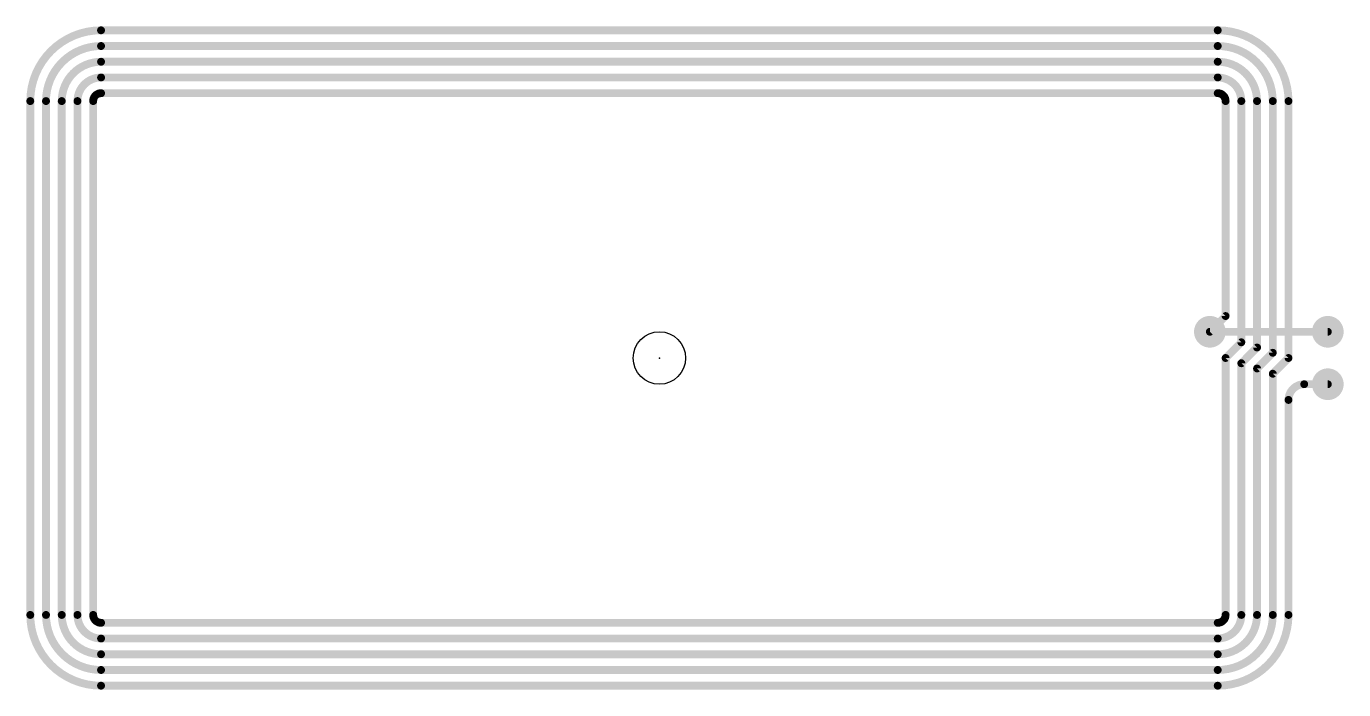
# Model space of a CAD drawing. Extents: x -24.1 to 26.1, y -12.7 to 12.7.
import ezdxf

# ---------------------------------------------------------------- set-up
doc = ezdxf.new("R2010")
doc.units = 0
for name, color, linetype in [('1', 12, 'CONTINUOUS'), ('16', 132, 'CONTINUOUS'), ('17', 110, 'CONTINUOUS'), ('20', 53, 'CONTINUOUS'), ('23', 53, 'CONTINUOUS')]:
    doc.layers.add(name, color=color, linetype=linetype)

# ---------------------------------------------------------------- blocks, each defined once
blk = doc.blocks.new('ROUNDP')
at = {"const_width": 0.5}
blk.add_lwpolyline([(0, -0.25, 1), (0, 0.25, 1), (0, -0.25)], format="xyb", dxfattribs=at)

msp = doc.modelspace()

# ---------------------------------------------------------------- linework, layer by layer
at = {"layer": '1'}
for points, const_width in [([(-21.3, 12.5, 0.4142), (-24, 9.8)], 0.3), ([(-21.3, 12.575, 1), (-21.3, 12.425)], 0.15), ([(-21.3, 12.425, 1), (-21.3, 12.575)], 0.15), ([(24, 9.8, 0.4142), (21.3, 12.5)], 0.3), ([(21.3, 12.575, 1), (21.3, 12.425)], 0.15), ([(21.3, 12.425, 1), (21.3, 12.575)], 0.15), ([(-21.3, 11.9, 0.4142), (-23.4, 9.8)], 0.3), ([(-21.3, 11.975, 1), (-21.3, 11.825)], 0.15), ([(-21.3, 11.825, 1), (-21.3, 11.975)], 0.15), ([(23.4, 9.8, 0.4142), (21.3, 11.9)], 0.3), ([(21.3, 11.975, 1), (21.3, 11.825)], 0.15), ([(21.3, 11.825, 1), (21.3, 11.975)], 0.15), ([(-21.3, 11.3, 0.4142), (-22.8, 9.8)], 0.3), ([(-21.3, 11.375, 1), (-21.3, 11.225)], 0.15), ([(-21.3, 11.225, 1), (-21.3, 11.375)], 0.15), ([(22.8, 9.8, 0.4142), (21.3, 11.3)], 0.3), ([(21.3, 11.375, 1), (21.3, 11.225)], 0.15), ([(21.3, 11.225, 1), (21.3, 11.375)], 0.15), ([(-21.3, 10.7, 0.4142), (-22.2, 9.8)], 0.3), ([(-21.3, 10.775, 1), (-21.3, 10.625)], 0.15), ([(-21.3, 10.625, 1), (-21.3, 10.775)], 0.15), ([(22.2, 9.8, 0.4142), (21.3, 10.7)], 0.3), ([(21.3, 10.775, 1), (21.3, 10.625)], 0.15), ([(21.3, 10.625, 1), (21.3, 10.775)], 0.15), ([(-21.3, 10.1, 0.4142), (-21.6, 9.8)], 0.3), ([(-21.3, 10.175, 1), (-21.3, 10.025)], 0.15), ([(-21.3, 10.025, 1), (-21.3, 10.175)], 0.15), ([(21.6, 9.8, 0.4142), (21.3, 10.1)], 0.3), ([(21.3, 10.175, 1), (21.3, 10.025)], 0.15), ([(21.3, 10.025, 1), (21.3, 10.175)], 0.15), ([(-23.925, 9.8, 1), (-24.075, 9.8)], 0.15), ([(-24.075, 9.8, 1), (-23.925, 9.8)], 0.15), ([(-23.325, 9.8, 1), (-23.475, 9.8)], 0.15), ([(-23.475, 9.8, 1), (-23.325, 9.8)], 0.15), ([(-22.725, 9.8, 1), (-22.875, 9.8)], 0.15), ([(-22.875, 9.8, 1), (-22.725, 9.8)], 0.15), ([(-22.125, 9.8, 1), (-22.275, 9.8)], 0.15), ([(-22.275, 9.8, 1), (-22.125, 9.8)], 0.15), ([(-21.525, 9.8, 1), (-21.675, 9.8)], 0.15), ([(-21.675, 9.8, 1), (-21.525, 9.8)], 0.15), ([(21.675, 9.8, 1), (21.525, 9.8)], 0.15), ([(21.525, 9.8, 1), (21.675, 9.8)], 0.15), ([(22.275, 9.8, 1), (22.125, 9.8)], 0.15), ([(22.125, 9.8, 1), (22.275, 9.8)], 0.15), ([(22.875, 9.8, 1), (22.725, 9.8)], 0.15), ([(22.725, 9.8, 1), (22.875, 9.8)], 0.15), ([(23.475, 9.8, 1), (23.325, 9.8)], 0.15), ([(23.325, 9.8, 1), (23.475, 9.8)], 0.15), ([(24.075, 9.8, 1), (23.925, 9.8)], 0.15), ([(23.925, 9.8, 1), (24.075, 9.8)], 0.15), ([(21.525, 1.6, 1), (21.675, 1.6)], 0.15), ([(21.653, 1.547, 1), (21.547, 1.653)], 0.15), ([(20.947, 1.053, 1), (21.053, 0.947)], 0.15), ([(22.125, 0.6, 1), (22.275, 0.6)], 0.15), ([(22.253, 0.547, 1), (22.147, 0.653)], 0.15), ([(22.853, 0.347, 1), (22.747, 0.453)], 0.15), ([(21.675, 0, 1), (21.525, 0)], 0.15), ([(21.547, 0.053, 1), (21.653, -0.053)], 0.15), ([(22.725, 0.4, 1), (22.875, 0.4)], 0.15), ([(23.325, 0.2, 1), (23.475, 0.2)], 0.15), ([(23.453, 0.147, 1), (23.347, 0.253)], 0.15), ([(23.925, 0, 1), (24.075, 0)], 0.15), ([(24.053, -0.053, 1), (23.947, 0.053)], 0.15), ([(22.275, -0.2, 1), (22.125, -0.2)], 0.15), ([(22.147, -0.147, 1), (22.253, -0.253)], 0.15), ([(22.875, -0.4, 1), (22.725, -0.4)], 0.15), ([(22.747, -0.347, 1), (22.853, -0.453)], 0.15), ([(23.475, -0.6, 1), (23.325, -0.6)], 0.15), ([(23.347, -0.547, 1), (23.453, -0.653)], 0.15), ([(24.6, -1, 0.4142), (24, -1.6)], 0.3), ([(24.6, -0.925, 1), (24.6, -1.075)], 0.15), ([(24.6, -0.925, 1), (24.6, -1.075)], 0.15), ([(24.6, -1.075, 1), (24.6, -0.925)], 0.15), ([(25.5, -1.075, 1), (25.5, -0.925)], 0.15), ([(25.5, -1.075, 1), (25.5, -0.925)], 0.15), ([(24.075, -1.6, 1), (23.925, -1.6)], 0.15), ([(23.925, -1.6, 1), (24.075, -1.6)], 0.15), ([(-24, -9.8, 0.4142), (-21.3, -12.5)], 0.3), ([(-23.925, -9.8, 1), (-24.075, -9.8)], 0.15), ([(-24.075, -9.8, 1), (-23.925, -9.8)], 0.15), ([(-23.4, -9.8, 0.4142), (-21.3, -11.9)], 0.3), ([(-23.325, -9.8, 1), (-23.475, -9.8)], 0.15), ([(-23.475, -9.8, 1), (-23.325, -9.8)], 0.15), ([(-22.8, -9.8, 0.4142), (-21.3, -11.3)], 0.3), ([(-22.725, -9.8, 1), (-22.875, -9.8)], 0.15), ([(-22.875, -9.8, 1), (-22.725, -9.8)], 0.15), ([(-22.2, -9.8, 0.4142), (-21.3, -10.7)], 0.3), ([(-22.125, -9.8, 1), (-22.275, -9.8)], 0.15), ([(-22.275, -9.8, 1), (-22.125, -9.8)], 0.15), ([(-21.6, -9.8, 0.4142), (-21.3, -10.1)], 0.3), ([(-21.525, -9.8, 1), (-21.675, -9.8)], 0.15), ([(-21.675, -9.8, 1), (-21.525, -9.8)], 0.15), ([(-21.3, -10.025, 1), (-21.3, -10.175)], 0.15), ([(-21.3, -10.175, 1), (-21.3, -10.025)], 0.15), ([(21.3, -10.1, 0.4142), (21.6, -9.8)], 0.3), ([(21.3, -10.7, 0.4142), (22.2, -9.8)], 0.3), ([(21.3, -11.3, 0.4142), (22.8, -9.8)], 0.3), ([(21.3, -11.9, 0.4142), (23.4, -9.8)], 0.3), ([(21.3, -12.5, 0.4142), (24, -9.8)], 0.3), ([(21.3, -10.025, 1), (21.3, -10.175)], 0.15), ([(21.3, -10.175, 1), (21.3, -10.025)], 0.15), ([(21.675, -9.8, 1), (21.525, -9.8)], 0.15), ([(21.525, -9.8, 1), (21.675, -9.8)], 0.15), ([(22.275, -9.8, 1), (22.125, -9.8)], 0.15), ([(22.125, -9.8, 1), (22.275, -9.8)], 0.15), ([(22.875, -9.8, 1), (22.725, -9.8)], 0.15), ([(22.725, -9.8, 1), (22.875, -9.8)], 0.15), ([(23.475, -9.8, 1), (23.325, -9.8)], 0.15), ([(23.325, -9.8, 1), (23.475, -9.8)], 0.15), ([(24.075, -9.8, 1), (23.925, -9.8)], 0.15), ([(23.925, -9.8, 1), (24.075, -9.8)], 0.15), ([(-21.3, -10.625, 1), (-21.3, -10.775)], 0.15), ([(-21.3, -10.775, 1), (-21.3, -10.625)], 0.15), ([(21.3, -10.625, 1), (21.3, -10.775)], 0.15), ([(21.3, -10.775, 1), (21.3, -10.625)], 0.15), ([(-21.3, -11.225, 1), (-21.3, -11.375)], 0.15), ([(-21.3, -11.375, 1), (-21.3, -11.225)], 0.15), ([(21.3, -11.225, 1), (21.3, -11.375)], 0.15), ([(21.3, -11.375, 1), (21.3, -11.225)], 0.15), ([(-21.3, -11.825, 1), (-21.3, -11.975)], 0.15), ([(-21.3, -11.975, 1), (-21.3, -11.825)], 0.15), ([(21.3, -11.825, 1), (21.3, -11.975)], 0.15), ([(21.3, -11.975, 1), (21.3, -11.825)], 0.15), ([(-21.3, -12.425, 1), (-21.3, -12.575)], 0.15), ([(-21.3, -12.575, 1), (-21.3, -12.425)], 0.15), ([(21.3, -12.425, 1), (21.3, -12.575)], 0.15), ([(21.3, -12.575, 1), (21.3, -12.425)], 0.15)]:
    msp.add_lwpolyline(points, format="xyb", dxfattribs=dict(at, const_width=const_width))
at = {"layer": '1', "const_width": 0.3}
for points in [[(-21.3, 12.5), (21.3, 12.5)], [(-21.3, 11.9), (21.3, 11.9)], [(-21.3, 11.3), (21.3, 11.3)], [(-21.3, 10.7), (21.3, 10.7)], [(-21.3, 10.1), (21.3, 10.1)], [(-24, 9.8), (-24, -9.8)], [(-23.4, 9.8), (-23.4, -9.8)], [(-22.8, 9.8), (-22.8, -9.8)], [(-22.2, 9.8), (-22.2, -9.8)], [(-21.6, 9.8), (-21.6, -9.8)], [(21.6, 9.8), (21.6, 1.6)], [(22.2, 9.8), (22.2, 0.6)], [(22.8, 9.8), (22.8, 0.4)], [(23.4, 9.8), (23.4, 0.2)], [(24, 9.8), (24, 0)], [(21.6, 1.6), (21, 1)], [(22.2, 0.6), (21.6, 0)], [(22.8, 0.4), (22.2, -0.2)], [(21.6, 0), (21.6, -9.8)], [(23.4, 0.2), (22.8, -0.4)], [(24, 0), (23.4, -0.6)], [(22.2, -0.2), (22.2, -9.8)], [(22.8, -0.4), (22.8, -9.8)], [(23.4, -0.6), (23.4, -9.8)], [(24.6, -1), (25.5, -1)], [(24.6, -1), (25.5, -1)], [(24, -9.8), (24, -1.6)], [(-21.3, -10.1), (21.3, -10.1)], [(-21.3, -10.7), (21.3, -10.7)], [(-21.3, -11.3), (21.3, -11.3)], [(-21.3, -11.9), (21.3, -11.9)], [(-21.3, -12.5), (21.3, -12.5)]]:
    msp.add_lwpolyline(points, dxfattribs=at)
at = {"layer": '16', "const_width": 0.3}
msp.add_lwpolyline([(21, 1), (25.5, 1)], dxfattribs=at)
msp.add_lwpolyline([(21, 1), (25.5, 1)], dxfattribs=at)
at = {"layer": '16', "const_width": 0.15}
for points in [[(21, 1.075, 1), (21, 0.925)], [(21, 1.075, 1), (21, 0.925)], [(25.5, 0.925, 1), (25.5, 1.075)], [(25.5, 0.925, 1), (25.5, 1.075)]]:
    msp.add_lwpolyline(points, format="xyb", dxfattribs=at)
at = {"layer": '20'}
msp.add_circle((0, 0), 1, dxfattribs=at)
at = {"layer": '23'}
msp.add_point((0, 0), dxfattribs=at)

# ---------------------------------------------------------------- block references
at = {"layer": '17', "xscale": 1.208, "yscale": 1.208}
for p in [(21, 1), (21, 1), (25.5, 1), (25.5, 1), (25.5, -1), (25.5, -1)]:
    msp.add_blockref('ROUNDP', p, dxfattribs=at)

doc.saveas('drawing.dxf')
